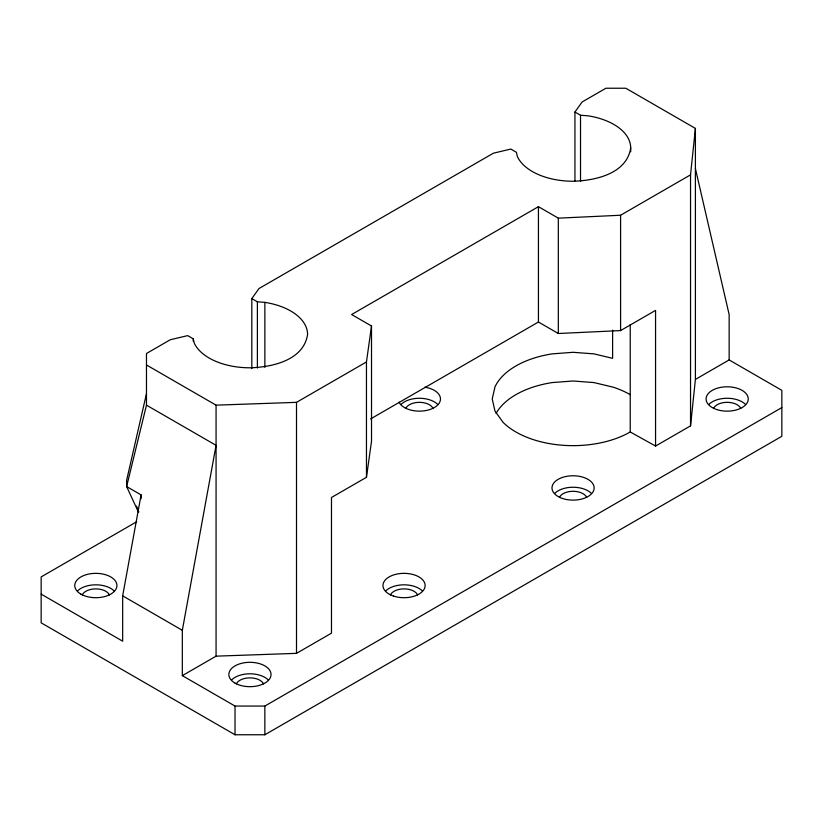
<?xml version="1.0" encoding="UTF-8"?>
<svg xmlns="http://www.w3.org/2000/svg" width="823" height="823" viewBox="0 0 823 823"><rect width="100%" height="100%" fill="white"/><g stroke="black" fill="none" stroke-linecap="round" stroke-linejoin="round"><path stroke-width="1.23" d="M612.61 330.157L612.61 358.334L593.99 353.88L573.065 352.295L552.14 353.88A80.849 46.674 0 0 0 494.973 386.892L492.216 398.97L494.973 411.047L503.048 422.312A80.849 46.674 0 0 0 630.233 431.972L655.561 446.056L690.538 425.861L690.538 174.846L695.404 128.409L625.809 88.236L605.923 88.236L582.118 101.98L574.948 112.031L574.948 180.834M690.538 425.861L695.404 379.413L695.404 128.409M574.948 112.031L580.524 115.251L587.982 115.817A57.651 33.28 0 0 1 630.706 147.965C626.745 173.838 595.132 180.669 573.065 181.245A57.651 33.28 0 0 1 517.379 156.576L516.391 152.276L510.826 149.056L493.409 153.191L258.988 288.534L251.828 298.584L257.393 301.804L264.862 302.37A57.651 33.28 0 0 1 307.586 334.519C303.615 360.402 272.012 367.223 249.935 367.799A57.651 33.28 0 0 1 194.259 343.129L193.271 338.829L187.695 335.609L170.279 339.745L146.473 353.489L146.473 405.153L216.068 445.336L182.325 630.295L182.325 675.642L216.068 656.157L296.506 653.349L331.484 633.154L331.484 497.493L366.461 477.299L366.461 361.955L371.512 326.011L351.627 314.53L538.437 206.676L558.323 218.157L620.583 215.245L690.538 174.846M366.461 477.299L371.512 441.354L371.512 326.011M41.15 594.134L122.668 641.199L122.668 595.852L141.093 494.901L126.629 486.558L126.629 480.293L146.473 393.672M146.473 405.153L126.629 486.558L138.408 512.06M146.473 364.97L216.068 405.153L296.506 402.344L366.461 361.955M136.762 521.71L41.15 576.913L41.15 622.836L235.028 734.764L264.852 734.764L781.85 436.283L781.85 390.359L729.147 359.929L695.404 379.413M370.535 418.958L538.437 322.019L558.323 333.5L620.583 330.589L655.561 310.384L655.561 446.056M182.325 675.642L235.028 706.062L264.852 706.062L781.85 407.58M122.668 595.852L182.325 630.295M136.567 506.124L138.83 511.988M695.404 168.592L729.147 314.581L729.147 359.929M630.706 147.965L630.706 151.792M630.233 324.468L630.233 431.972M620.583 215.245L620.583 330.589M580.524 115.251L580.524 181.502M558.323 218.157L558.323 333.5M538.437 206.676L538.437 322.019M296.506 402.344L296.506 653.349M264.862 302.37L264.862 367.356M264.852 706.062L264.852 734.764M257.393 301.804L257.393 368.056M251.828 298.584L251.828 368.663M235.028 706.062L235.028 734.764M216.068 405.153L216.068 656.157M193.271 338.829L193.271 341.37M141.093 494.901L141.093 498.728M708.901 404.36A21.089 12.18 0 0 1 745.432 404.36M713.582 408.352A14.063 8.117 0 0 1 727.172 402.334A14.063 8.117 0 0 1 740.751 408.352M554.795 493.337A21.089 12.18 0 0 1 591.326 493.337M559.486 497.318A14.063 8.117 0 0 1 573.065 491.3A14.063 8.117 0 0 1 586.645 497.318M401.13 404.36A21.089 12.18 0 0 1 437.661 404.36M405.821 408.352A14.063 8.117 0 0 1 419.401 402.334A14.063 8.117 0 0 1 432.98 408.352M424.853 387.211A21.089 12.18 0 0 1 434.307 407.58A21.089 12.18 0 0 1 399.032 402.118M496.043 413.475A80.849 46.674 0 0 1 552.14 382.582L573.065 380.998L593.99 382.582L613.485 387.252A80.849 46.674 0 0 1 630.233 394.67M231.674 679.891A21.089 12.18 0 0 1 268.205 679.891M77.568 590.914A21.089 12.18 0 0 1 114.099 590.914M236.355 683.872A14.063 8.117 0 0 1 249.935 677.864A14.063 8.117 0 0 1 263.514 683.872M385.781 590.914A21.089 12.18 0 0 1 422.312 590.914M390.462 594.906A14.063 8.117 0 0 1 404.042 588.887A14.063 8.117 0 0 1 417.621 594.906M82.249 594.906A14.063 8.117 0 0 1 95.828 588.887A14.063 8.117 0 0 1 109.418 594.906M716.617 409.515A21.089 12.18 0 0 0 748.261 398.97A21.089 12.18 0 0 0 716.617 388.425A21.089 12.18 0 0 0 716.617 409.515M562.52 498.491A21.089 12.18 0 0 0 594.155 487.946A21.089 12.18 0 0 0 562.52 477.402A21.089 12.18 0 0 0 562.52 498.491M80.921 594.134A21.089 12.18 0 0 0 116.208 588.671A21.089 12.18 0 0 0 90.376 573.765A21.089 12.18 0 0 0 80.921 594.134M235.028 683.111A21.089 12.18 0 0 0 270.314 677.648A21.089 12.18 0 0 0 244.482 662.731A21.089 12.18 0 0 0 235.028 683.111M393.497 596.068A21.089 12.18 0 0 0 425.131 585.523A21.089 12.18 0 0 0 393.497 574.979A21.089 12.18 0 0 0 393.497 596.068"/></g></svg>
